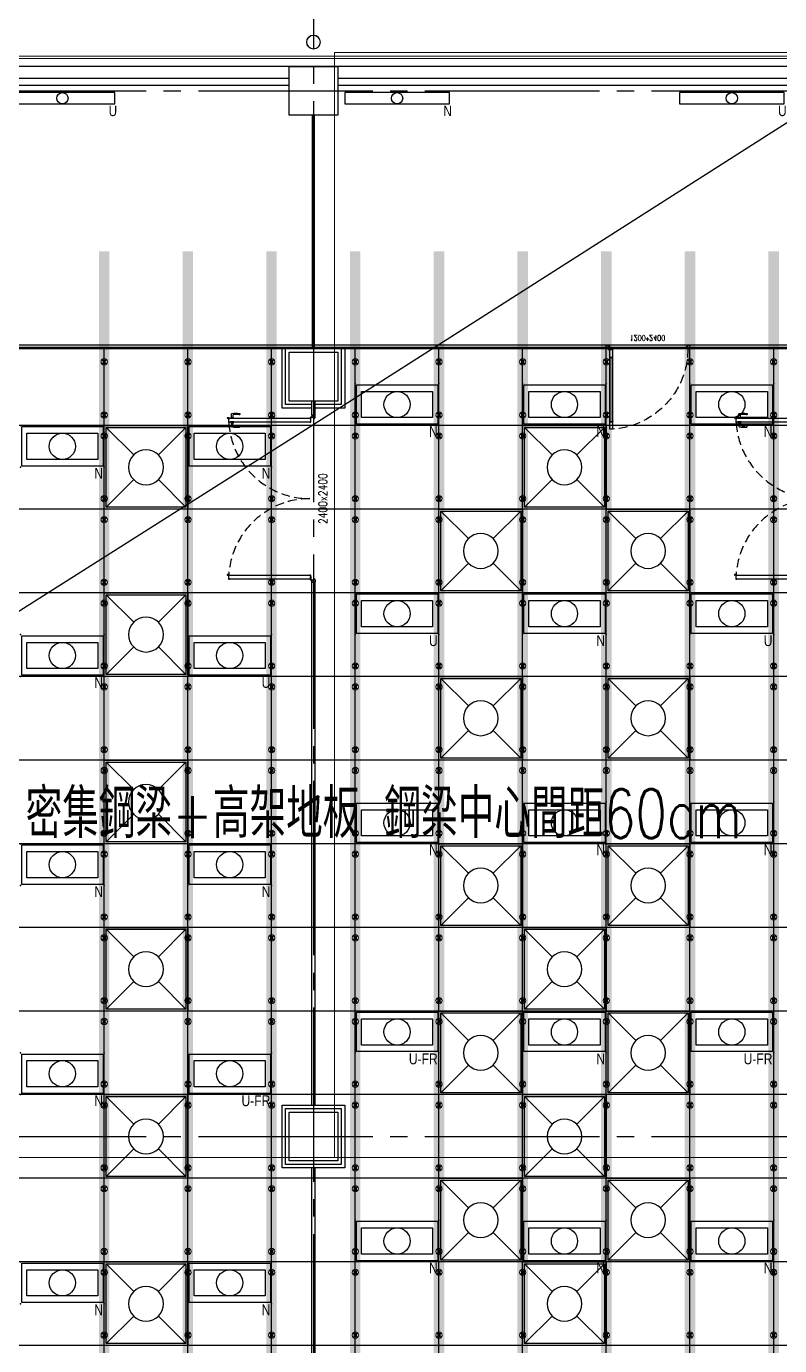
# Model space of a CAD drawing. Header units: millimetres. Extents: x -17313 to 27370, y -1010 to 13584.
# Drawn here: x 3908 to 4989, y 7200 to 9092 of the extents above; entities that cross this region are included whole.
import ezdxf
from ezdxf.enums import TextEntityAlignment as Align

# ---------------------------------------------------------------- set-up
doc = ezdxf.new("R2010")
doc.units = ezdxf.units.MM
doc.header["$LTSCALE"] = 100
for name, pattern in [('188K-SM-03-F10-ARCH-PA-Y2257103$0$AP5A-SM-03-F20-ARCH-PA-Y2230801+Y2230803$0$ALL-PA-TXT-Y2221201$0$DASHED', [19.05, 12.7, -6.35]), ('188K-SM-03-F10-ARCH-PA-Y2257103$0$DASHED', [19.05, 12.7, -6.35]), ('X-S-FAB-L10$0$COL-CEN-LIN', [3.25, 2.5, -0.25, 0.25, -0.25])]:
    doc.linetypes.add(name, pattern=pattern)
for name, color, linetype in [('0-XREF', 7, 'Continuous'), ('188K-SM-03-F10-ARCH-CEIL-Y2257103$0$K-CEIL-4.2', 8, 'Continuous'), ('188K-SM-03-F10-ARCH-CEIL-Y2257103$0$K-CEIL-4.2-AREA', 8, 'Continuous'), ('188K-SM-03-F10-ARCH-CEIL-Y2257103$0$K-鋼構', 121, 'Continuous'), ('188K-SM-03-F10-ARCH-PA-Y2257103$0$K-Divider-7.5', 53, 'Continuous'), ('188K-SM-03-F10-ARCH-PA-Y2257103$0$K-Door', 53, 'Continuous'), ('188K-SM-03-F10-ARCH-PA-Y2257103$0$K-P1S-4.2-單抗', 53, 'Continuous'), ('188K-SM-03-F10-ARCH-PA-Y2257103$0$K-P2D-4.2-雙抗', 53, 'Continuous'), ('188K-SM-03-F10-ARCH-PA-Y2257103$0$K-岩棉 2hr 7.5-非抗', 53, 'Continuous'), ('188K-SM-06-F10-ELEC-LIGHT-Y2257103$0$E-LIGHT(W)-N', 8, 'Continuous'), ('188K-SM-06-F10-ELEC-LIGHT-Y2257103$0$E-LIGHT(W)-U FR', 8, 'Continuous'), ('188K-SM-06-F10-ELEC-LIGHT-Y2257103$0$E-LIGHT(W)-U XLPE', 8, 'Continuous'), ('188K-SM-06-F10-HVAC-FFU-Y2257103$0$AC-FFU-ULPA', 4, 'Continuous'), ('X-S-FAB-L10$0$0-DIM-TXT', 8, 'Continuous'), ('X-S-FAB-L10$0$A-OBJE-MEP', 8, 'Continuous'), ('X-S-FAB-L10$0$A-WALL-EX', 8, 'Continuous'), ('X-S-FAB-L10$0$BLOCK', 8, 'Continuous'), ('X-S-FAB-L10$0$CCL', 8, 'X-S-FAB-L10$0$COL-CEN-LIN'), ('X-S-FAB-L10$0$COL-S', 8, 'Continuous'), ('X-S-FAB-L10$0$S-FNDN', 8, 'Continuous'), ('X-S-FAB-L10$0$TXT', 8, 'Continuous')]:
    doc.layers.add(name, color=color, linetype=linetype)
doc.layers.add('188K-SM-03-F10-ARCH-CEIL-Y2257103$0$K-吊點-標準', color=8, linetype='Continuous', lineweight=9)
doc.layers.add('188K-SM-06-F10-ELEC-LIGHT-Y2257103$0$Defpoints-CAS', color=8, linetype='Continuous', plot=False)
doc.styles.add('188K-SM-03-F10-ARCH-PA-Y2257103$0$14P7-XFDP10$0$AA-TXT', font='simplex.shx', dxfattribs={"width": 0.8, "bigfont": 'chineset.shx'})
doc.styles.add('188K-SM-03-F10-ARCH-PA-Y2257103$0$AP5A-SM-03-F20-ARCH-PA-Y2230801+Y2230803$0$ALL-PA-TXT-Y2221201$0$Standard', font='txt.shx', dxfattribs={"bigfont": 'chineset.shx'})
doc.styles.add('188K-SM-06-F10-ELEC-LIGHT-Y2257103$0$Standard', font='arial.ttf')
doc.styles.add('X-S-FAB-L10$0$CHINA', font='simplex.shx', dxfattribs={"width": 0.75, "bigfont": 'chineset.shx'})
doc.styles.add('X-S-FAB-L10$0$Standard', font='', dxfattribs={"width": 0.8})
doc.styles.add('X-S-FAB-L10$0$TG_NOTE_TEXT', font='simplex.shx', dxfattribs={"width": 0.75, "bigfont": 'chineset.shx'})
doc.styles.get('X-S-FAB-L10$0$Standard').set_extended_font_data('Microsoft JhengHei')

# ---------------------------------------------------------------- blocks, each defined once
blk = doc.blocks.new('188K-SM-06-F10-HVAC-FFU-Y2257103$0$H-FU-U-12x12')
for p, q in [((423, 777), (28, 1172)), ((777, 777), (1172, 1172)), ((28, 28), (423, 423)), ((1172, 28), (777, 423))]:
    blk.add_line(p, q)
blk.add_lwpolyline([(1172, 28), (1172, 1172), (28, 1172), (28, 28)], close=True)
blk.add_circle((600, 600), 250)
at = {"layer": 'DefPoints'}
blk.add_lwpolyline([(1200, 1200), (0, 1200), (0, 0), (1200, 0)], close=True, dxfattribs=at)
blk = doc.blocks.new('188K-SM-06-F10-HVAC-FFU-Y2257103')
at = {"layer": '188K-SM-06-F10-HVAC-FFU-Y2257103$0$AC-FFU-ULPA', "xscale": -0.09999999999999432, "yscale": 0.09999999999999432, "zscale": 0.09999999999999432}
for p in [(4140, 8400), (4740, 8400), (4620, 8280), (4860, 8280), (4140, 8160), (4620, 8040), (4860, 8040), (4140, 7920), (4620, 7800), (4860, 7800), (4140, 7680), (4740, 7680), (4620, 7560), (4860, 7560), (4140, 7440), (4740, 7440), (4620, 7320), (4860, 7320), (4140, 7200), (4740, 7200)]:
    blk.add_blockref('188K-SM-06-F10-HVAC-FFU-Y2257103$0$H-FU-U-12x12', p, dxfattribs=at)
blk = doc.blocks.new('X-S-FAB-L10$0$FAB2-L05')
at = {"layer": 'X-S-FAB-L10$0$CCL'}
for p, q in [((-21840, 11005), (-21840, 0)), ((-26880, 9720), (1210, 9720)), ((-26880, 8220), (1210, 8220))]:
    blk.add_line(p, q, dxfattribs=at)
at = {"layer": 'X-S-FAB-L10$0$COL-S'}
for points in [[(-21875, 9755), (-21805, 9755), (-21805, 9685), (-21875, 9685)], [(-21875, 9345), (-21805, 9345), (-21805, 9275), (-21875, 9275)], [(-21875, 8255), (-21805, 8255), (-21805, 8185), (-21875, 8185)]]:
    blk.add_lwpolyline(points, close=True, dxfattribs=at)
blk = doc.blocks.new('X-S-FAB-L10')
at = {"layer": 'DefPoints'}
blk.add_lwpolyline([(1835, 9035), (1835, 8965), (1765, 8965), (1765, 8303), (1845, 8303), (1845, 6950), (2640, 7455.358), (2655.168, 7465), (2688.193, 7487.708), (4298.193, 8507.708), (5125, 9035), (4285, 9035), (3515, 9035), (3515, 8965), (3445, 8965), (3445, 9035), (2675, 9035), (2675, 8965), (2605, 8965), (2605, 9035)], close=True, dxfattribs=at)
at = {"layer": 'X-S-FAB-L10$0$A-OBJE-MEP', "lineweight": 0, "flags": 128}
blk.add_lwpolyline([(4329.5, 9070, 1), (4310.5, 9070, 1)], format="xyb", close=True, dxfattribs=at)
at = {"layer": 'X-S-FAB-L10$0$A-OBJE-MEP', "lineweight": 0}
blk.add_circle((4320, 9070), 10, dxfattribs=at)
at = {"layer": 'X-S-FAB-L10$0$A-WALL-EX', "lineweight": 0}
blk.add_line((1800, 9046.5), (6815, 9046.5), dxfattribs=at)
at = {"layer": 'X-S-FAB-L10$0$A-WALL-EX', "lineweight": 0, "flags": 128}
for points in [[(6815, 9050), (1800, 9050)], [(1800, 9050), (6815, 9050)], [(1800, 9050), (6815, 9050)], [(1800, 9050), (6815, 9050)], [(1800, 9050), (6815, 9050)], [(1800, 9050), (6815, 9050)], [(1800, 9050), (6815, 9050)], [(1800, 9050), (6815, 9050)], [(1796.5, 9035), (6815, 9035)]]:
    blk.add_lwpolyline(points, dxfattribs=at)
at = {"layer": 'X-S-FAB-L10$0$COL-S'}
for p, q in [((4285, 9035), (4355, 9035)), ((4285, 8965), (4285, 9035)), ((4355, 9035), (4355, 8965)), ((4355, 8965), (4285, 8965)), ((4285, 8625), (4355, 8625)), ((4285, 8555), (4285, 8625)), ((4355, 8625), (4355, 8555)), ((4355, 8555), (4285, 8555)), ((4285, 7535), (4355, 7535)), ((4285, 7465), (4285, 7535)), ((4355, 7535), (4355, 7465)), ((4355, 7465), (4285, 7465))]:
    blk.add_line(p, q, dxfattribs=at)
at = {"layer": 'X-S-FAB-L10$0$S-FNDN', "lineweight": 0, "flags": 128}
for points in [[(11935, 9055), (4350, 9055), (4350, 7470), (9330, 7470), (9330, -55), (11935, -55), (11935, 4530), (11070, 4530), (11070, 5003), (11935, 5003)], [(4350, 7470), (1830, 7470), (1830, 1500), (1812.5, 1500), (1812.5, -55), (9330, -55), (9330, 7470)]]:
    blk.add_lwpolyline(points, close=True, dxfattribs=at)
at = {"layer": 'X-S-FAB-L10$0$BLOCK'}
blk.add_blockref('X-S-FAB-L10$0$FAB2-L05', (26160, -720), dxfattribs=at)
at = {"style": 'X-S-FAB-L10$0$TG_NOTE_TEXT', "width": 0.5, "flags": 1}
for p in [(7463.301, 9020), (18268.251, 8649), (11197.77, 4800.167), (16485.801, 4800.167), (25420.27, 2635), (13360, 320.001, 0), (7463.301, -33.333)]:
    blk.add_attdef('WH', text='', height=20, dxfattribs=at).set_placement(p, align=Align.BOTTOM_LEFT)
at = {"width": 0.5}
for style, p in [('X-S-FAB-L10$0$TG_NOTE_TEXT', (7585, 9020)), ('X-S-FAB-L10$0$TG_NOTE_TEXT', (18389.95, 8649)), ('X-S-FAB-L10$0$TG_NOTE_TEXT', (11117.5, 4813.5)), ('X-S-FAB-L10$0$TG_NOTE_TEXT', (16607.5, 4813.5)), ('X-S-FAB-L10$0$TG_NOTE_TEXT', (25350, 2635)), ('X-S-FAB-L10$0$Standard', (13129.375, 325.001, 0)), ('X-S-FAB-L10$0$TG_NOTE_TEXT', (7585, -20))]:
    blk.add_attdef('DESC', text='', height=10, dxfattribs=dict(at, style=style)).set_placement(p, align=Align.BOTTOM_LEFT)
for tag, style, p in [('TYPE', 'X-S-FAB-L10$0$TG_NOTE_TEXT', (7619.286, 9020)), ('NO', 'X-S-FAB-L10$0$TG_NOTE_TEXT', (7650.095, 9020)), ('TYPE', 'X-S-FAB-L10$0$TG_NOTE_TEXT', (18424.236, 8649)), ('NO', 'X-S-FAB-L10$0$TG_NOTE_TEXT', (18455.045, 8649)), ('NO', 'X-S-FAB-L10$0$TG_NOTE_TEXT', (11088.595, 4813.5)), ('TYPE', 'X-S-FAB-L10$0$TG_NOTE_TEXT', (11151.786, 4813.5)), ('TYPE', 'X-S-FAB-L10$0$TG_NOTE_TEXT', (16641.786, 4813.5)), ('NO', 'X-S-FAB-L10$0$TG_NOTE_TEXT', (16672.595, 4813.5)), ('NO', 'X-S-FAB-L10$0$TG_NOTE_TEXT', (25313, 2635)), ('TYPE', 'X-S-FAB-L10$0$TG_NOTE_TEXT', (25350, 2635)), ('NO', 'X-S-FAB-L10$0$Standard', (13100, 320.001, 0)), ('TYPE', 'X-S-FAB-L10$0$Standard', (13129.375, 320.001, 0)), ('TYPE', 'X-S-FAB-L10$0$TG_NOTE_TEXT', (7619.286, -20)), ('NO', 'X-S-FAB-L10$0$TG_NOTE_TEXT', (7650.095, -20))]:
    blk.add_attdef(tag, text='', height=10, dxfattribs=dict(at, style=style)).set_placement(p, align=Align.BOTTOM_RIGHT)
for rotation, style, p in [(180, 'X-S-FAB-L10$0$Standard', (317.625, 7480)), (180, 'X-S-FAB-L10$0$Standard', (1217.625, 7480)), (90, 'X-S-FAB-L10$0$TG_NOTE_TEXT', (24310, 3647.5)), (270, 'X-S-FAB-L10$0$TG_NOTE_TEXT', (17080, 1605))]:
    blk.add_attdef('DESC', text='', height=10, rotation=rotation, dxfattribs=dict(at, style=style)).set_placement(p, align=Align.BOTTOM_LEFT)
for tag, rotation, style, p in [('TYPE', 180, 'X-S-FAB-L10$0$Standard', (317.625, 7480)), ('NO', 180, 'X-S-FAB-L10$0$Standard', (347, 7480)), ('TYPE', 180, 'X-S-FAB-L10$0$Standard', (1217.625, 7480)), ('NO', 180, 'X-S-FAB-L10$0$Standard', (1247, 7480)), ('TYPE', 90, 'X-S-FAB-L10$0$TG_NOTE_TEXT', (24310, 3647.5)), ('NO', 90, 'X-S-FAB-L10$0$TG_NOTE_TEXT', (24310, 3610.5)), ('TYPE', 270, 'X-S-FAB-L10$0$TG_NOTE_TEXT', (17080, 1605)), ('NO', 270, 'X-S-FAB-L10$0$TG_NOTE_TEXT', (17080, 1573))]:
    blk.add_attdef(tag, text='', height=10, rotation=rotation, dxfattribs=dict(at, style=style)).set_placement(p, align=Align.BOTTOM_RIGHT)
at = {"style": 'X-S-FAB-L10$0$TG_NOTE_TEXT', "width": 0.5, "flags": 1}
for rotation, p in [(180, (43, 7480)), (180, (943, 7480)), (90, (24310, 3717.77)), (270, (17080, 1711.699))]:
    blk.add_attdef('WH', text='', height=20, rotation=rotation, dxfattribs=at).set_placement(p, align=Align.BOTTOM_LEFT)
at = {"layer": 'X-S-FAB-L10$0$0-DIM-TXT', "style": 'X-S-FAB-L10$0$CHINA', "width": 0.75}
for p in [(667.414, 7855.1, -2689.4), (22627.353, 6728.814), (25644.722, 6728.814), (24778.787, 5569.051), (1118.252, 4980), (417.801, 4594.623), (23874.84, 4355), (22927.43, 4330.122), (23749.869, 3901.367), (417.801, 3765.236), (1118.252, 3730), (417.801, 3115.79), (536.882, 2227.832), (16908.994, 1782.652), (888.445, 880.466), (16977.43, 750), (18878.841, 750), (25641.221, 553.233), (21364.03, 526.894)]:
    blk.add_attdef('HIG', text='', height=80, dxfattribs=at).set_placement(p, align=Align.MIDDLE_LEFT)
at = {"layer": 'X-S-FAB-L10$0$TXT', "insert": (3907.331, 7998.159), "char_height": 70, "width": 1147.79839, "attachment_point": 1, "line_spacing_factor": 1.2, "style": 'X-S-FAB-L10$0$CHINA'}
blk.add_mtext('密集鋼梁+高架地板 鋼梁中心間距60cm', dxfattribs=at)
blk = doc.blocks.new('188K-SM-03-F10-ARCH-CEIL-Y2257103$0$A$C2CA95053')
h = blk.add_hatch(color=256)
edge = h.paths.add_edge_path()
edge.add_arc((0, 0), 0.5, 0, 360)
for p, q in [((3.2, 3.2), (-3.2, -3.2)), ((3.2, -3.2), (-3.2, 3.2))]:
    blk.add_line(p, q)
blk.add_lwpolyline([(-1.6, 2.5), (-1.6, -2.5), (1.6, -2.5), (1.6, 2.5)], close=True)
for radius in [4.5, 0.5]:
    blk.add_circle((0, 0), radius)
blk = doc.blocks.new('188K-SM-03-F10-ARCH-CEIL-Y2257103$0$天花板吊點-附調整片 - 3_8_螺桿吊架 100 mm 高調整片-V1-1FL')
blk.add_blockref('188K-SM-03-F10-ARCH-CEIL-Y2257103$0$A$C2CA95053', (0, 0))
blk = doc.blocks.new('188K-SM-03-F10-ARCH-CEIL-Y2257103')
at = {"layer": '188K-SM-03-F10-ARCH-CEIL-Y2257103$0$K-CEIL-4.2'}
for p, q in [((4020, 312.7), (4020, 8632.2)), ((4140, 312.7), (4140, 8632.2)), ((4260, 312.7), (4260, 8632.2)), ((4380, 312.7), (4380, 8632.2)), ((4500, 312.7), (4500, 8632.2)), ((4620, 312.7), (4620, 8632.2)), ((4740, 312.7), (4740, 8632.2)), ((4860, 312.7), (4860, 8632.2)), ((4980, 312.7), (4980, 8632.2)), ((19317.2, 8520), (1767.7, 8520)), ((19317.2, 8400), (1767.7, 8400)), ((19317.2, 8280), (1847.7, 8280)), ((19314.7, 8160), (1847.7, 8160)), ((19314.7, 8040), (1847.7, 8040)), ((19314.7, 7920), (1847.7, 7920)), ((19314.7, 7800), (1847.7, 7800)), ((19314.7, 7680), (1847.7, 7680)), ((19314.7, 7560), (1847.7, 7560)), ((19317.2, 7440), (1847.7, 7440)), ((19317.2, 7320), (1847.7, 7320)), ((21180, 7200), (1847.7, 7200))]:
    blk.add_line(p, q, dxfattribs=at)
at = {"layer": '188K-SM-03-F10-ARCH-CEIL-Y2257103$0$K-CEIL-4.2-AREA', "elevation": 0}
blk.add_lwpolyline([(16747.2, 312.7), (14882.2, 312.7), (14882.2, 42.7), (14157.7, 42.7), (14157.7, 312.7), (1847.7, 312.7), (1847.7, 8305.8), (1767.7, 8305.8), (1767.7, 8632.2), (17592.2, 8632.2)], dxfattribs=at)
at = {"layer": '188K-SM-03-F10-ARCH-CEIL-Y2257103$0$K-CEIL-4.2-AREA'}
for points in [[(4285, 8625), (4355, 8625), (4355, 8555), (4285, 8555)], [(4285, 7535), (4355, 7535), (4355, 7465), (4285, 7465)]]:
    blk.add_lwpolyline(points, close=True, dxfattribs=at)
at = {"layer": '188K-SM-03-F10-ARCH-CEIL-Y2257103$0$K-鋼構', "const_width": 15, "elevation": 0}
for points in [[(4020, 8769.9), (4020, 230)], [(4140, 8769.9), (4140, 230)], [(4260, 8769.9), (4260, 230)], [(4380, 8769.9), (4380, 230)], [(4620, 8769.9), (4620, 230)], [(4740, 8769.9), (4740, 230)], [(4860, 8769.9), (4860, 230)], [(4980, 8769.9), (4980, 230)]]:
    blk.add_lwpolyline(points, dxfattribs=at)
at = {"layer": '188K-SM-03-F10-ARCH-CEIL-Y2257103$0$K-鋼構', "const_width": 15}
blk.add_lwpolyline([(4500, 8769.9), (4500, 230)], dxfattribs=at)
at = {"layer": '188K-SM-03-F10-ARCH-CEIL-Y2257103$0$K-吊點-標準', "color": 170, "lineweight": 18, "rotation": 179.9999999999997}
for p in [(4020, 8611.3), (4140, 8611.3), (4260, 8611.3), (4380, 8611.3), (4500, 8611.3), (4620, 8611.3), (4740, 8611.3), (4860, 8611.3), (4980, 8611.3), (4020, 8535), (4140, 8535), (4260, 8535), (4380, 8535), (4500, 8535), (4620, 8535), (4740, 8535), (4860, 8535), (4980, 8535), (4020, 8505), (4140, 8505), (4260, 8505), (4380, 8505), (4500, 8505), (4620, 8505), (4740, 8505), (4860, 8505), (4980, 8505), (4020, 8415), (4140, 8415), (4260, 8415), (4380, 8415), (4500, 8415), (4620, 8415), (4740, 8415), (4860, 8415), (4980, 8415), (4020, 8385), (4140, 8385), (4260, 8385), (4380, 8385), (4500, 8385), (4620, 8385), (4740, 8385), (4860, 8385), (4980, 8385), (4020, 8295), (4140, 8295), (4260, 8295), (4380, 8295), (4500, 8295), (4620, 8295), (4740, 8295), (4860, 8295), (4980, 8295), (4020, 8265), (4140, 8265), (4260, 8265), (4380, 8265), (4500, 8265), (4620, 8265), (4740, 8265), (4860, 8265), (4980, 8265), (4020, 8175), (4140, 8175), (4260, 8175), (4380, 8175), (4500, 8175), (4620, 8175), (4740, 8175), (4860, 8175), (4980, 8175), (4020, 8145), (4140, 8145), (4260, 8145), (4380, 8145), (4500, 8145), (4620, 8145), (4740, 8145), (4860, 8145), (4980, 8145), (4020, 8055), (4140, 8055), (4260, 8055), (4380, 8055), (4500, 8055), (4620, 8055), (4740, 8055), (4860, 8055), (4980, 8055), (4020, 8025), (4140, 8025), (4260, 8025), (4380, 8025), (4500, 8025), (4620, 8025), (4740, 8025), (4860, 8025), (4980, 8025), (4020, 7935), (4140, 7935), (4260, 7935), (4380, 7935), (4500, 7935), (4620, 7935), (4740, 7935), (4860, 7935), (4980, 7935), (4020, 7905), (4140, 7905), (4260, 7905), (4380, 7905), (4500, 7905), (4620, 7905), (4740, 7905), (4860, 7905), (4980, 7905), (4020, 7815), (4140, 7815), (4260, 7815), (4380, 7815), (4500, 7815), (4620, 7815), (4740, 7815), (4860, 7815), (4980, 7815), (4020, 7785), (4140, 7785), (4260, 7785), (4380, 7785), (4500, 7785), (4620, 7785), (4740, 7785), (4860, 7785), (4980, 7785), (4020, 7695), (4140, 7695), (4260, 7695), (4380, 7695), (4500, 7695), (4620, 7695), (4740, 7695), (4860, 7695), (4980, 7695), (4020, 7665), (4140, 7665), (4260, 7665), (4380, 7665), (4500, 7665), (4620, 7665), (4740, 7665), (4860, 7665), (4980, 7665), (4020, 7575), (4140, 7575), (4260, 7575), (4380, 7575), (4500, 7575), (4620, 7575), (4740, 7575), (4860, 7575), (4980, 7575), (4020, 7545), (4140, 7545), (4260, 7545), (4380, 7545), (4500, 7545), (4620, 7545), (4740, 7545), (4860, 7545), (4980, 7545), (4020, 7455), (4140, 7455), (4260, 7455), (4380, 7455), (4500, 7455), (4620, 7455), (4740, 7455), (4860, 7455), (4980, 7455), (4020, 7425), (4140, 7425), (4260, 7425), (4380, 7425), (4500, 7425), (4620, 7425), (4740, 7425), (4860, 7425), (4980, 7425), (4020, 7335), (4140, 7335), (4260, 7335), (4380, 7335), (4500, 7335), (4620, 7335), (4740, 7335), (4860, 7335), (4980, 7335), (4020, 7305), (4140, 7305), (4260, 7305), (4380, 7305), (4500, 7305), (4620, 7305), (4740, 7305), (4860, 7305), (4980, 7305), (4020, 7215), (4140, 7215), (4260, 7215), (4380, 7215), (4500, 7215), (4620, 7215), (4740, 7215), (4860, 7215), (4980, 7215)]:
    blk.add_blockref('188K-SM-03-F10-ARCH-CEIL-Y2257103$0$天花板吊點-附調整片 - 3_8_螺桿吊架 100 mm 高調整片-V1-1FL', p, dxfattribs=at)
blk = doc.blocks.new('188K-SM-03-F10-ARCH-PA-Y2257103$0$單開庫板門-1200x2400)圓型拉環鎖+輔助鎖)')
at = {"ltscale": 0.1}
for p, q in [((26008.6, -11403.6), (26004.5, -11403.6)), ((26004.5, -11403.6), (26004.5, -11414.1)), ((26008.6, -11414.1), (26008.6, -11403.6)), ((26004.5, -11414.1), (26004.5, -11415.3)), ((26004.5, -11414.1), (26008.6, -11414.1)), ((26004.5, -11415.4), (26004.6, -11415.5)), ((26008.6, -11414), (26004.6, -11414)), ((26004.6, -11414.3), (26004.6, -11414.2)), ((26004.6, -11415.3), (26004.6, -11414.5)), ((26004.7, -11414.1), (26006.5, -11414.1)), ((26005.1, -11414.4), (26004.7, -11414.4)), ((26004.7, -11414.5), (26005.1, -11414.5)), ((26004.7, -11414.5), (26004.7, -11506)), ((26004.7, -11506), (26004.7, -11414.5)), ((26004.7, -11414.5), (26004.7, -11414.5)), ((26004.7, -11415.4), (26004.7, -11415.3)), ((26005.2, -11414.4), (26005.2, -11414.4)), ((26006.5, -11414.1), (26006.6, -11414.1)), ((26006.6, -11414.1), (26006.6, -11414.1)), ((26006.6, -11414.1), (26008.4, -11414.1)), ((26008.4, -11414.4), (26008, -11414.4)), ((26008, -11414.4), (26008, -11414.4)), ((26008, -11414.5), (26008.4, -11414.5)), ((26008.4, -11506), (26008.4, -11414.5)), ((26008.4, -11414.5), (26008.4, -11414.5)), ((26008.4, -11414.5), (26008.4, -11506)), ((26008.4, -11415.3), (26008.4, -11415.4)), ((26008.5, -11414.2), (26008.5, -11414.3)), ((26008.5, -11414.5), (26008.5, -11415.3)), ((26008.5, -11415.5), (26008.6, -11415.4)), ((26008.6, -11415.3), (26008.6, -11414.1)), ((26008.6, -11506.4), (26004.5, -11506.4)), ((26004.5, -11506.4), (26004.5, -11518)), ((26004.7, -11506), (26004.7, -11506)), ((26008.4, -11506), (26008.4, -11506)), ((26008.6, -11518), (26008.6, -11506.4)), ((25999.5, -11519.7), (25999.5, -11523.2)), ((26002.5, -11519.1), (26000, -11519.1)), ((26000, -11523.7), (26002.4, -11523.7)), ((26002.4, -11523.7), (26004.1, -11522.6)), ((26002.9, -11518.5), (26002.6, -11518.5)), ((26002.6, -11518.5), (26002.6, -11521)), ((26002.6, -11521.9), (26002.6, -11519.3)), ((26002.6, -11521), (26002.9, -11521)), ((26003.4, -11521.9), (26002.6, -11521.9)), ((26002.9, -11521), (26002.9, -11518.5)), ((26003.3, -11522.2), (26003.3, -11522)), ((26003.3, -11522), (26003.4, -11522)), ((26004, -11522.2), (26003.3, -11522.2)), ((26008.3, -11517.5), (26003.6, -11517.5)), ((26003.6, -11517.5), (26003.6, -11517.7)), ((26003.6, -11517.7), (26008.3, -11517.7)), ((26004.1, -11521.9), (26003.9, -11521.9)), ((26003.9, -11522), (26004, -11522)), ((26004, -11522), (26004, -11522.2)), ((26004.2, -11522.4), (26004.2, -11521.9)), ((26004.5, -11518), (26008.6, -11518)), ((26008.3, -11517.7), (26008.3, -11517.5)), ((26114.8, -11521.9), (26115.1, -11521.9)), ((26114.8, -11522.4), (26114.8, -11521.9)), ((26114.9, -11522), (26114.9, -11522.2)), ((26115.1, -11522), (26114.9, -11522)), ((26114.9, -11522.2), (26115.7, -11522.2)), ((26116.6, -11523.7), (26114.9, -11522.6)), ((26115.5, -11521.9), (26116.3, -11521.9)), ((26115.7, -11522), (26115.5, -11522)), ((26115.7, -11522.2), (26115.7, -11522)), ((26116.3, -11521.9), (26116.3, -11519.3)), ((26116.5, -11519.1), (26119, -11519.1)), ((26119, -11523.7), (26116.6, -11523.7)), ((26119.5, -11519.7), (26119.5, -11523.2))]:
    blk.add_line(p, q, dxfattribs=at)
blk.add_lwpolyline([(26006.6, -11506.4), (26006.5, -11506.3), (26004.7, -11506.3, -0.414214), (26004.6, -11506.3), (26004.6, -11506.1, -0.414214), (26004.7, -11506.1), (26005.1, -11506.1, 0.414214), (26005.2, -11506.1), (26005.2, -11506, 0.414214), (26005.1, -11506), (26004.7, -11506, -0.414214), (26004.6, -11506), (26004.6, -11505.2, -0.414214), (26004.7, -11505.2), (26004.7, -11505.2, 0.414214), (26004.7, -11505.2), (26004.7, -11505, 0.72636), (26004.6, -11505), (26004.5, -11505.1, 0.158507), (26004.5, -11505.2), (26004.5, -11506.4, 0.414214), (26004.6, -11506.5), (26008.6, -11506.5, 0.414214), (26008.6, -11506.4), (26008.6, -11505.2, 0.158507), (26008.6, -11505.1), (26008.5, -11505, 0.72636), (26008.4, -11505), (26008.4, -11505.2, 0.414214), (26008.5, -11505.2, -0.414214), (26008.5, -11505.2), (26008.5, -11506, -0.414214), (26008.4, -11506), (26008, -11506, 0.414214), (26008, -11506), (26008, -11506.1, 0.414214), (26008, -11506.1), (26008.4, -11506.1, -0.414214), (26008.5, -11506.1), (26008.5, -11506.3, -0.414214), (26008.4, -11506.3), (26006.6, -11506.3)], format="xyb", close=True, dxfattribs=at)
for points in [[(25999.5, -11518.9), (25999.5, -11523.9)], [(26119.5, -11518.9), (26119.5, -11523.9)]]:
    blk.add_lwpolyline(points)
at = {"linetype": '188K-SM-03-F10-ARCH-PA-Y2257103$0$AP5A-SM-03-F20-ARCH-PA-Y2230801+Y2230803$0$ALL-PA-TXT-Y2221201$0$DASHED', "ltscale": 0.01}
blk.add_arc((26001.1, -11518.7), 115.3, 359.8531, 85.8135, dxfattribs=at)
at = {"ltscale": 0.1}
for centre, radius, start, end in [((26004.6, -11414.1), 0.0313, 90, 180), ((26004.6, -11415.3), 0.0313, 180, 216.0274), ((26004.7, -11414.2), 0.0313, 90, 180), ((26004.7, -11414.3), 0.0313, 180, 270), ((26004.7, -11414.5), 0.0313, 90, 180), ((26004.7, -11415.3), 0.0209, 180, 270), ((26004.7, -11415.4), 0.0313, 216.0274, 360), ((26004.7, -11415.3), 0.0209, 360, 90), ((26005.1, -11414.4), 0.0313, 270, 0), ((26005.1, -11414.4), 0.0313, 0, 90), ((26008, -11414.4), 0.0313, 90, 180), ((26008, -11414.4), 0.0313, 180, 270), ((26008.4, -11414.2), 0.0313, 360, 90), ((26008.4, -11414.3), 0.0313, 270, 0), ((26008.4, -11414.5), 0.0313, 0, 90), ((26008.5, -11415.3), 0.0209, 90, 180), ((26008.5, -11415.4), 0.0313, 180, 323.9726), ((26008.5, -11415.3), 0.0209, 270, 360), ((26008.6, -11414.1), 0.0313, 360, 90), ((26008.6, -11415.3), 0.0313, 323.9726, 360)]:
    blk.add_arc(centre, radius, start, end, dxfattribs=at)
for centre, major_axis, start_param, end_param in [((26000, -11519.7), (0.369, -0.369), 2.356194, 3.926991), ((26000, -11523.2), (-0.369, -0.369), 5.497787, 7.068583), ((26002.5, -11519.3), (0.111, -0.111), 7.068583, 8.63938), ((26003.4, -11521.9), (-0.0369, -0.0369), 0.785398, 3.926991), ((26003.9, -11521.9), (-0.0369, -0.0369), 3.926991, 7.068583), ((26004.1, -11521.9), (0.0369, -0.0369), 7.068583, 8.63938), ((26003.9, -11522.4), (0.221, -0.221), 6.162283, 7.068583), ((26114.8, -11521.9), (-0.0369, -0.0369), -2.356194, -0.785398), ((26115.1, -11522.4), (-0.221, -0.221), -0.785398, 0.120903), ((26115.1, -11521.9), (0.0369, -0.0369), -0.785398, 2.356194), ((26115.5, -11521.9), (0.0369, -0.0369), 2.356194, 5.497787), ((26116.5, -11519.3), (-0.111, -0.111), -2.356194, -0.785398), ((26119, -11519.7), (-0.369, -0.369), 2.356194, 3.926991), ((26119, -11523.2), (0.369, -0.369), -0.785398, 0.785398)]:
    blk.add_ellipse(centre, major_axis=major_axis, ratio=1, start_param=start_param, end_param=end_param, dxfattribs=at)
at = {"ltscale": 0.1, "extrusion": (0, 0, -1)}
blk.add_ellipse((26003.1, -11517.9), major_axis=(-0.516, 0.516), ratio=1, start_param=5.497787, end_param=11.780972, dxfattribs=at)
at = {"color": 8, "ltscale": 0.1, "style": '188K-SM-03-F10-ARCH-PA-Y2257103$0$AP5A-SM-03-F20-ARCH-PA-Y2230801+Y2230803$0$ALL-PA-TXT-Y2221201$0$Standard', "width": 0.85}
blk.add_text('1200*2400', height=8, dxfattribs=at).set_placement((26058.4, -11534.4), align=Align.MIDDLE_CENTER)
blk = doc.blocks.new('188K-SM-03-F10-ARCH-PA-Y2257103$0$雙開門-2400×2400')
for p, q in [((225.2, 117.7), (223.8, 117.6)), ((229.2, 117.7), (225.2, 117.7)), ((225.2, 115.5), (229.2, 115.5)), ((229.2, 119), (229.2, 114.1)), ((230, 119), (229.2, 119)), ((229.2, 114.1), (230, 114.1)), ((230, 114.1), (230, 119)), ((0, 2.5), (0, -2.5)), ((0, -1.9), (0, 1.9)), ((0.6, 2.5), (3, 2.5)), ((3, 2.5), (3, 0.2)), ((3, 0.2), (3, 0.2)), ((239.4, 2.5), (237, 2.5)), ((237, 2.5), (237, -0.2)), ((237, -0.2), (237, 0)), ((240, 2.5), (240, -2.5)), ((240, -1.9), (240, 1.9)), ((3, -2.5), (0.6, -2.5)), ((4.7, -1.9), (3, -2.5)), ((3.7, -0.6), (3.9, -0.6)), ((3.9, -0.6), (4, -0.6)), ((4.1, -0.7), (4, -0.7)), ((4, -0.7), (4, -1.5)), ((4, -1.5), (4.6, -1.5)), ((4.5, -0.2), (4.1, -0.2)), ((4.1, -0.7), (4.1, -0.7)), ((4.6, -0.7), (4.5, -0.7)), ((4.5, -0.7), (4.5, -0.7)), ((4.6, -0.6), (4.7, -0.6)), ((4.6, -1.5), (4.6, -0.7)), ((4.7, -0.6), (4.8, -0.6)), ((5, -0.8), (5, -1.5)), ((235, -0.8), (235, -1.5)), ((235.3, -0.6), (235.2, -0.6)), ((235.4, -0.6), (235.3, -0.6)), ((235.3, -1.9), (237, -2.5)), ((235.4, -1.5), (235.4, -0.7)), ((235.4, -0.7), (235.5, -0.7)), ((236, -1.5), (235.4, -1.5)), ((235.5, -0.2), (235.9, -0.2)), ((235.5, -0.7), (235.5, -0.7)), ((235.9, -0.7), (235.9, -0.7)), ((235.9, -0.7), (236, -0.7)), ((236.1, -0.6), (236, -0.6)), ((236, -0.7), (236, -1.5)), ((236.3, -0.6), (236.1, -0.6)), ((237, -2.5), (239.4, -2.5))]:
    blk.add_line(p, q)
for points in [[(10.9, 121.6), (10.9, 123.4), (10.9, 121.6), (4.3, 121.6), (4.3, 121.5), (4.7, 121.5), (4.7, 120.4, 0.414214), (4.8, 120.3), (5, 120.3), (5, 120.4), (4.9, 120.4), (4.9, 121.4), (5, 121.4), (5, 4.1), (4.9, 4.1), (4.9, 5.1), (5, 5.1), (5, 5.2), (4.8, 5.2, 0.414214), (4.7, 5.1), (4.7, 4, 0.414214), (4.8, 3.8), (10.2, 3.8, 0.414214), (10.3, 4), (10.3, 5.1, 0.414214), (10.2, 5.2), (10, 5.2), (10, 5.1), (10.1, 5.1), (10.1, 4.1), (10, 4.1), (10, 121.4), (10.1, 121.4), (10.1, 120.4), (10, 120.4), (10, 120.3), (10.2, 120.3, 0.414214), (10.3, 120.4), (10.3, 121.4), (11.1, 121.4, 0.414214), (11.1, 121.4), (11.1, 123.6, 0.414214), (11.1, 123.7), (10.3, 123.7), (10.3, 123.4), (10.9, 123.4)], [(235.9, 121.6), (235.9, 123.4), (235.9, 121.6), (229.3, 121.6), (229.3, 121.5), (229.7, 121.5), (229.7, 120.4, 0.414214), (229.8, 120.3), (230, 120.3), (230, 120.4), (229.9, 120.4), (229.9, 121.4), (230, 121.4), (230, 4.1), (229.9, 4.1), (229.9, 5.1), (230, 5.1), (230, 5.2), (229.8, 5.2, 0.414214), (229.7, 5.1), (229.7, 4, 0.414214), (229.8, 3.8), (235.2, 3.8, 0.414214), (235.3, 4), (235.3, 5.1, 0.414214), (235.2, 5.2), (235, 5.2), (235, 5.1), (235.1, 5.1), (235.1, 4.1), (235, 4.1), (235, 121.4), (235.1, 121.4), (235.1, 120.4), (235, 120.4), (235, 120.3), (235.2, 120.3, 0.414214), (235.3, 120.4), (235.3, 121.4), (236.1, 121.4, 0.414214), (236.1, 121.4), (236.1, 123.6, 0.414214), (236.1, 123.7), (235.3, 123.7), (235.3, 123.4), (235.9, 123.4)], [(235.8, 117.7), (239.8, 117.7), (241.2, 117.6, -0.327495), (242, 116.9, -0.089847), (242.2, 106.2, -1.144881), (240.3, 106.6, 0.137079), (240.3, 114.9, 0.349357), (239.8, 115.5), (235.8, 115.5)]]:
    blk.add_lwpolyline(points, format="xyb")
blk.add_lwpolyline([(235, 114.1), (235, 119), (235.8, 119), (235.8, 114.1)], close=True)
at = {"ltscale": 500}
for points in [[(3.3, 0.3), (3.3, 3.1), (3, 3.1), (3, 0.3)], [(8.5, 3.8), (4, 3.8), (4, 4.1), (8.5, 4.1)], [(231.5, 3.8), (236, 3.8), (236, 4.1), (231.5, 4.1)], [(236.7, -0.1), (236.7, 3.1), (237, 3.1), (237, -0.1)]]:
    blk.add_lwpolyline(points, close=True, dxfattribs=at)
at = {"linetype": '188K-SM-03-F10-ARCH-PA-Y2257103$0$DASHED', "ltscale": 0.01}
for centre, start, end in [((3.5, 5.1), 0, 85.9993), ((236.5, 5.1), 94.0007, 180)]:
    blk.add_arc(centre, 116.5, start, end, dxfattribs=at)
for centre, radius, start, end in [((0.6, 1.9), 0.598, 90, 180), ((3.9, 0.2), 0.855, 178.2453, 256.7344), ((236.3, 0), 0.659, 270, 360), ((239.4, 1.9), 0.598, 0, 90), ((0.6, -1.9), 0.598, 180, 270), ((4.3, -0.6), 0.427, 111.7868, 180), ((4, -0.7), 0.11, 360, 90), ((4.3, -0.6), 0.427, 0, 68.2132), ((4.6, -0.7), 0.11, 90, 180), ((4.5, -1.5), 0.5, 288.9704, 0), ((4.8, -0.8), 0.2, 0, 90), ((235.2, -0.8), 0.2, 90, 180), ((235.5, -1.5), 0.5, 180, 251.0296), ((235.7, -0.6), 0.427, 111.7868, 180), ((235.4, -0.7), 0.11, 360, 90), ((235.7, -0.6), 0.427, 0, 68.2132), ((236, -0.7), 0.11, 90, 180), ((239.4, -1.9), 0.598, 270, 360)]:
    blk.add_arc(centre, radius, start, end)
for centre, major_axis, start_param, end_param in [((252.5, 110.9), (-21.3, 21.3), 0.585307, 0.943734), ((223.9, 116.7), (0.624, 0.624), 0.866962, 2.13291), ((239.6, 110.8), (-10.9, 10.9), 0.51383, 1.058752), ((225.3, 114.9), (-0.417, 0.417), -0.669314, 0.675093), ((223.8, 106.3), (-0.707, 0.707), 0.872811, 4.284184)]:
    blk.add_ellipse(centre, major_axis=major_axis, ratio=1, start_param=start_param, end_param=end_param)
at = {"ltscale": 500, "extrusion": (0, 0, -1)}
blk.add_ellipse((3.5, 3.6), major_axis=(0.495, 0.495), ratio=1, start_param=3.926991, end_param=10.210176, dxfattribs=at)
at = {"ltscale": 500}
blk.add_ellipse((236.5, 3.6), major_axis=(-0.495, 0.495), ratio=1, start_param=3.926991, end_param=10.210176, dxfattribs=at)
at = {"color": 8, "style": '188K-SM-03-F10-ARCH-PA-Y2257103$0$14P7-XFDP10$0$AA-TXT', "width": 0.8}
blk.add_text('2400x2400', height=12, dxfattribs=at).set_placement((120, -13.5), align=Align.MIDDLE_CENTER)
blk = doc.blocks.new('188K-SM-03-F10-ARCH-PA-Y2257103')
at = {"layer": '188K-SM-03-F10-ARCH-PA-Y2257103$0$K-Divider-7.5', "const_width": 5}
blk.add_lwpolyline([(4320, 8630), (4320, 8965)], dxfattribs=at)
at = {"layer": '188K-SM-03-F10-ARCH-PA-Y2257103$0$K-P1S-4.2-單抗'}
for p, q in [((7405, 8635, 0), (1780, 8635, 0)), ((7405, 8630, 0), (1780, 8630, 0))]:
    blk.add_line(p, q, dxfattribs=at)
for points in [[(4317.5, 8545), (4275, 8545), (4275, 8630)], [(4317.5, 8550), (4280, 8550), (4280, 8630)], [(4360, 8630), (4360, 8550), (4322.5, 8550)], [(4365, 8630), (4365, 8545), (4322.5, 8545)]]:
    blk.add_lwpolyline(points, dxfattribs=at)
for points in [[(4275, 7545), (4365, 7545), (4365, 7455), (4275, 7455)], [(4280, 7540), (4360, 7540), (4360, 7460), (4280, 7460)]]:
    blk.add_lwpolyline(points, close=True, dxfattribs=at)
at = {"layer": '188K-SM-03-F10-ARCH-PA-Y2257103$0$K-P2D-4.2-雙抗'}
for p, q in [((4317.5, 8535), (4317.5, 8555)), ((4317.5, 8535), (4317.5, 8555)), ((4317.5, 8535), (4317.5, 8555)), ((4322.5, 8535), (4322.5, 8555)), ((4322.5, 8535), (4322.5, 8555)), ((4322.5, 8535), (4322.5, 8555)), ((4317.5, 7545), (4317.5, 8295)), ((4317.5, 7545), (4317.5, 8295)), ((4317.5, 7545), (4317.5, 8295)), ((4322.5, 7545), (4322.5, 8295)), ((4322.5, 7545), (4322.5, 8295)), ((4322.5, 7545), (4322.5, 8295)), ((4317.5, 6045), (4317.5, 7455)), ((4317.5, 6045), (4317.5, 7455)), ((4317.5, 6045), (4317.5, 7455)), ((4322.5, 6045), (4322.5, 7455)), ((4322.5, 6045), (4322.5, 7455)), ((4322.5, 6045), (4322.5, 7455))]:
    blk.add_line(p, q, dxfattribs=at)
at = {"layer": '188K-SM-03-F10-ARCH-PA-Y2257103$0$K-岩棉 2hr 7.5-非抗'}
for p, q in [((4285, 9017.5, 0), (3515, 9017.5, 0)), ((5125, 9017.5, 0), (4355, 9017.5, 0)), ((4285, 9007.5, 0), (3515, 9007.5, 0)), ((5125, 9007.5, 0), (4355, 9007.5, 0))]:
    blk.add_line(p, q, dxfattribs=at)
at = {"layer": '188K-SM-03-F10-ARCH-PA-Y2257103$0$K-Door', "xscale": -1, "rotation": 180}
blk.add_blockref('188K-SM-03-F10-ARCH-PA-Y2257103$0$單開庫板門-1200x2400)圓型拉環鎖+輔助鎖)', (-21259.5, -2888.9), dxfattribs=at)
at = {"layer": '188K-SM-03-F10-ARCH-PA-Y2257103$0$K-Door', "rotation": 89.99999999999999}
for p in [(4320, 8295), (5047.5, 8295)]:
    blk.add_blockref('188K-SM-03-F10-ARCH-PA-Y2257103$0$雙開門-2400×2400', p, dxfattribs=at)
blk = doc.blocks.new('*U307')
at = {"ltscale": 600}
blk.add_lwpolyline([(-75, -8.1), (75, -8.1), (75, 8.1), (-75, 8.1)], close=True, dxfattribs=at)
blk.add_circle((0, 0), 8.1, dxfattribs=at)
at = {"style": '188K-SM-06-F10-ELEC-LIGHT-Y2257103$0$Standard', "width": 0.8}
blk.add_text('U', height=15, rotation=360, dxfattribs=at).set_placement((78.5, -18.1), align=Align.MIDDLE_RIGHT)
blk = doc.blocks.new('*U306')
at = {"ltscale": 600}
blk.add_lwpolyline([(75, 8.1), (-75, 8.1), (-75, -8.1), (75, -8.1)], close=True, dxfattribs=at)
blk.add_circle((0, 0), 8.1, dxfattribs=at)
at = {"style": '188K-SM-06-F10-ELEC-LIGHT-Y2257103$0$Standard', "width": 0.8}
blk.add_text('N', height=15, rotation=360, dxfattribs=at).set_placement((78.5, -18.1), align=Align.MIDDLE_RIGHT)
blk = doc.blocks.new('*U303')
for points in [[(-58.3, -28.3), (-58.3, 28.3), (58.3, 28.3), (58.3, -28.3)], [(-51, -18.8), (-51, 18.8), (51, 18.8), (51, -18.8)]]:
    blk.add_lwpolyline(points, close=True)
blk.add_circle((0, 0), 18.8)
at = {"layer": '188K-SM-06-F10-ELEC-LIGHT-Y2257103$0$Defpoints-CAS'}
for p in [(-60, 30), (60, 30), (-60, -30), (60, -30)]:
    blk.add_point(p, dxfattribs=at)
at = {"style": '188K-SM-06-F10-ELEC-LIGHT-Y2257103$0$Standard', "width": 0.8}
blk.add_text('U-FR', height=15.53, dxfattribs=at).set_placement((58.3, -38.7), align=Align.MIDDLE_RIGHT)
blk = doc.blocks.new('*U311')
for points in [[(-58.3, -28.3), (-58.3, 28.3), (58.3, 28.3), (58.3, -28.3)], [(-51, -18.8), (-51, 18.8), (51, 18.8), (51, -18.8)]]:
    blk.add_lwpolyline(points, close=True)
blk.add_circle((0, 0), 18.8)
at = {"layer": '188K-SM-06-F10-ELEC-LIGHT-Y2257103$0$Defpoints-CAS'}
for p in [(-60, 30), (60, 30), (-60, -30), (60, -30)]:
    blk.add_point(p, dxfattribs=at)
at = {"style": '188K-SM-06-F10-ELEC-LIGHT-Y2257103$0$Standard', "width": 0.8}
blk.add_text('U', height=15.5, dxfattribs=at).set_placement((58.3, -38.7), align=Align.MIDDLE_RIGHT)
blk = doc.blocks.new('*U312')
for points in [[(-58.3, -28.3), (-58.3, 28.3), (58.3, 28.3), (58.3, -28.3)], [(-51, -18.8), (-51, 18.8), (51, 18.8), (51, -18.8)]]:
    blk.add_lwpolyline(points, close=True)
blk.add_circle((0, 0), 18.8)
at = {"layer": '188K-SM-06-F10-ELEC-LIGHT-Y2257103$0$Defpoints-CAS'}
for p in [(-60, 30), (60, 30), (-60, -30), (60, -30)]:
    blk.add_point(p, dxfattribs=at)
at = {"style": '188K-SM-06-F10-ELEC-LIGHT-Y2257103$0$Standard', "width": 0.8}
blk.add_text('N', height=15.5, dxfattribs=at).set_placement((58.3, -38.7), align=Align.MIDDLE_RIGHT)
blk = doc.blocks.new('188K-SM-06-F10-ELEC-LIGHT-Y2257103')
at = {"layer": '188K-SM-06-F10-ELEC-LIGHT-Y2257103$0$E-LIGHT(W)-N'}
for name, p in [('*U306', (4440, 8989.4, 0)), ('*U312', (4440, 8550)), ('*U312', (4680, 8550)), ('*U312', (4920, 8550)), ('*U312', (3960, 8490)), ('*U312', (4200, 8490)), ('*U312', (4680, 8250)), ('*U312', (3960, 8190)), ('*U312', (4440, 7950)), ('*U312', (4680, 7950)), ('*U312', (4920, 7950)), ('*U312', (3960, 7890)), ('*U312', (4200, 7890)), ('*U312', (4680, 7650)), ('*U312', (3960, 7590)), ('*U312', (4440, 7350)), ('*U312', (4680, 7350)), ('*U312', (4920, 7350)), ('*U312', (3960, 7290)), ('*U312', (4200, 7290))]:
    blk.add_blockref(name, p, dxfattribs=at)
at = {"layer": '188K-SM-06-F10-ELEC-LIGHT-Y2257103$0$E-LIGHT(W)-U FR'}
for p in [(4440, 7650), (4920, 7650), (4200, 7590)]:
    blk.add_blockref('*U303', p, dxfattribs=at)
at = {"layer": '188K-SM-06-F10-ELEC-LIGHT-Y2257103$0$E-LIGHT(W)-U XLPE'}
for name, p in [('*U307', (3960, 8989.4, 0)), ('*U307', (4920, 8989.4, 0)), ('*U311', (4440, 8250)), ('*U311', (4920, 8250)), ('*U311', (4200, 8190))]:
    blk.add_blockref(name, p, dxfattribs=at)

msp = doc.modelspace()

# ---------------------------------------------------------------- block references
at = {"layer": '0-XREF'}
for name in ['188K-SM-06-F10-HVAC-FFU-Y2257103', 'X-S-FAB-L10', '188K-SM-06-F10-ELEC-LIGHT-Y2257103', '188K-SM-03-F10-ARCH-PA-Y2257103', '188K-SM-03-F10-ARCH-CEIL-Y2257103']:
    msp.add_blockref(name, (0, 0), dxfattribs=at)

doc.saveas('drawing.dxf')
